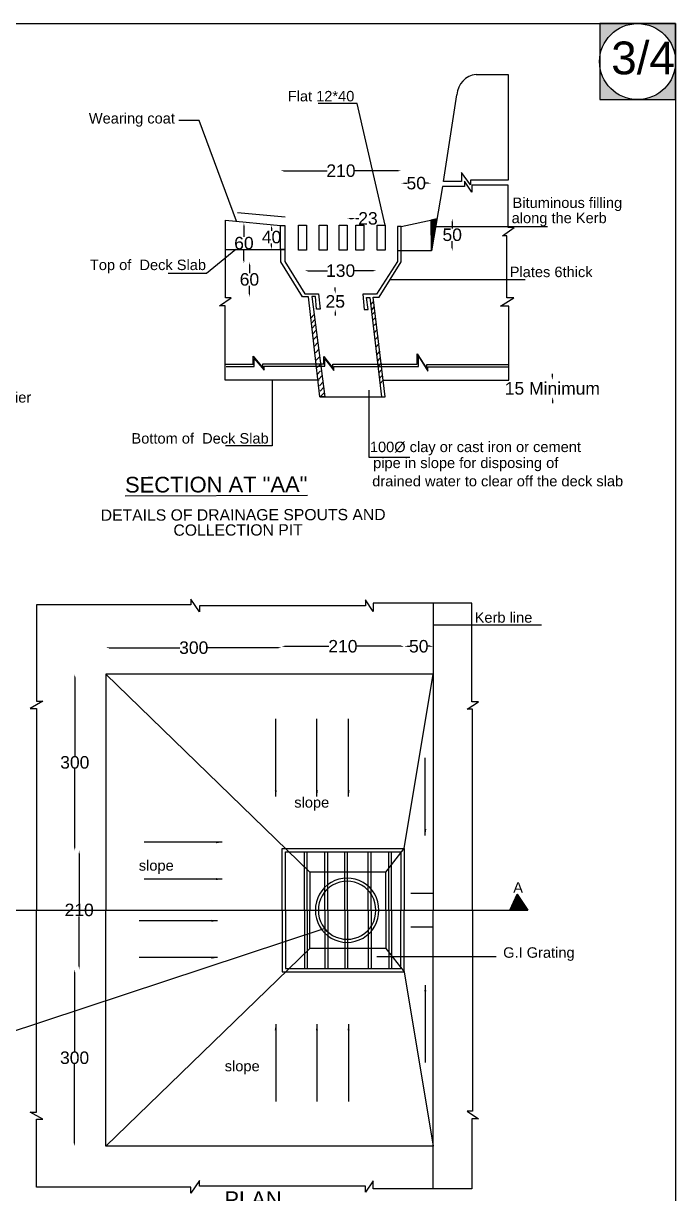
# Model space of a CAD drawing. Header units: inches. Extents: x 510436 to 523036, y -169664 to -155625.
# Drawn here: x 517823 to 523036, y -164980 to -155625 of the extents above; entities that cross this region are included whole.
import ezdxf

# ---------------------------------------------------------------- set-up
doc = ezdxf.new("R2010")
doc.units = ezdxf.units.IN
doc.header["$MEASUREMENT"] = 0
for name, color, linetype in [('DIMENSION', 7, 'Continuous'), ('DRAWING', 7, 'Continuous'), ('TEXT', 7, 'Continuous')]:
    doc.layers.add(name, color=color, linetype=linetype)
doc.styles.get("Standard").update_dxf_attribs({"font": 'arial.ttf'})
doc.dimstyles.new('ST100', dxfattribs={"dimtxt": 100, "dimasz": 25, "dimexe": 0, "dimexo": 300, "dimgap": 0.09, "dimtad": 0, "dimtih": 1, "dimtoh": 1, "dimdec": 0, "dimzin": 0, "dimdsep": 46, "dimtxsty": 'Standard', "dimcen": 0, "dimse1": 1, "dimse2": 1, "dimadec": 0, "dimazin": 0, "dimtfac": 1, "dimtdec": 0, "dimtofl": 0, "dimtmove": 0, "dimatfit": 3, "dimfxl": 2000, "dimtolj": 1, "dimtzin": 0, "dimarcsym": 0})
pattern_1 = [(45, (0, 0), (-0.088388347648, 0.088388347648), [])]

# ---------------------------------------------------------------- blocks, each defined once
blk = doc.blocks.new('*D55')
at = {"layer": 'Defpoints', "color": 0, "ltscale": 0.4, "transparency": 16777216}
for p in [(519879.5, -157532.5), (519629.5, -157812), (520054.5, -157812)]:
    blk.add_point(p, dxfattribs=at)
at = {"layer": 'DIMENSION', "color": 0, "lineweight": -2, "ltscale": 0.4, "transparency": 16777216}
for p, q in [((519629.5, -157557.5), (519629.5, -157621.1)), ((519629.5, -157787), (519629.5, -157723.4))]:
    blk.add_line(p, q, dxfattribs=at)
at = {"layer": 'DIMENSION', "color": 0, "ltscale": 0.4, "transparency": 16777216}
for points in [[(519625.3, -157557.5), (519633.7, -157557.5), (519629.5, -157532.5)], [(519625.3, -157787), (519633.7, -157787), (519629.5, -157812)]]:
    blk.add_solid(points, dxfattribs=at)
at = {"layer": 'DIMENSION', "color": 0, "ltscale": 0.4, "transparency": 16777216, "insert": (519629.5, -157672.2), "char_height": 100, "attachment_point": 5}
blk.add_mtext('\\A1;60', dxfattribs=at)
blk = doc.blocks.new('*D56')
at = {"layer": 'Defpoints', "color": 0, "ltscale": 0.4, "transparency": 16777216}
for p in [(520646, -157602), (520071, -157786.5), (520646, -157790)]:
    blk.add_point(p, dxfattribs=at)
at = {"layer": 'DIMENSION', "color": 0, "lineweight": -2, "ltscale": 0.4, "transparency": 16777216}
for p, q in [((520096, -157602), (520252.8, -157602)), ((520621, -157602), (520464.2, -157602))]:
    blk.add_line(p, q, dxfattribs=at)
at = {"layer": 'DIMENSION', "color": 0, "ltscale": 0.4, "transparency": 16777216}
for points in [[(520096, -157597.8), (520096, -157606.2), (520071, -157602)], [(520621, -157597.8), (520621, -157606.2), (520646, -157602)]]:
    blk.add_solid(points, dxfattribs=at)
at = {"layer": 'DIMENSION', "color": 0, "ltscale": 0.4, "transparency": 16777216, "insert": (520358.5, -157602), "char_height": 100, "attachment_point": 5}
blk.add_mtext('\\A1;130', dxfattribs=at)
blk = doc.blocks.new('*D57')
at = {"layer": 'Defpoints', "color": 0, "ltscale": 0.4, "transparency": 16777216}
for p in [(520182.5, -157786.5), (520195, -157910), (520315.5, -157910)]:
    blk.add_point(p, dxfattribs=at)
at = {"layer": 'DIMENSION', "color": 0, "lineweight": -2, "ltscale": 0.4, "transparency": 16777216}
for p, q in [((520315.5, -157761.5), (520315.5, -157736.5)), ((520315.5, -157935), (520315.5, -157960))]:
    blk.add_line(p, q, dxfattribs=at)
at = {"layer": 'DIMENSION', "color": 0, "ltscale": 0.4, "transparency": 16777216}
for points in [[(520311.3, -157761.5), (520319.7, -157761.5), (520315.5, -157786.5)], [(520311.3, -157935), (520319.7, -157935), (520315.5, -157910)]]:
    blk.add_solid(points, dxfattribs=at)
at = {"layer": 'DIMENSION', "color": 0, "ltscale": 0.4, "transparency": 16777216, "insert": (520315.5, -157848.2), "char_height": 100, "attachment_point": 5}
blk.add_mtext('\\A1;25', dxfattribs=at)
blk = doc.blocks.new('*D58')
at = {"layer": 'Defpoints', "color": 0, "ltscale": 0.4, "transparency": 16777216}
for p in [(520410.5, -157239), (520479.5, -157184.5), (520479.5, -157239)]:
    blk.add_point(p, dxfattribs=at)
at = {"layer": 'DIMENSION', "color": 0, "lineweight": -2, "ltscale": 0.4, "transparency": 16777216}
for p, q in [((520435.5, -157184.5), (520454.5, -157184.5)), ((520479.5, -157184.5), (520504.5, -157184.5))]:
    blk.add_line(p, q, dxfattribs=at)
at = {"layer": 'DIMENSION', "color": 0, "ltscale": 0.4, "transparency": 16777216}
for points in [[(520435.5, -157180.3), (520435.5, -157188.7), (520410.5, -157184.5)], [(520454.5, -157180.3), (520454.5, -157188.7), (520479.5, -157184.5)]]:
    blk.add_solid(points, dxfattribs=at)
at = {"layer": 'DIMENSION', "color": 0, "ltscale": 0.4, "transparency": 16777216, "insert": (520577.1, -157184.5), "char_height": 100, "attachment_point": 5}
blk.add_mtext('\\A1;23', dxfattribs=at)
blk = doc.blocks.new('*D59')
at = {"layer": 'Defpoints', "color": 0, "ltscale": 0.4, "transparency": 16777216}
for p in [(519879, -156803), (519879, -157239.5), (520843, -157248)]:
    blk.add_point(p, dxfattribs=at)
at = {"layer": 'DIMENSION', "color": 0, "lineweight": -2, "ltscale": 0.4, "transparency": 16777216}
for p, q in [((519904, -156803), (520249.8, -156803)), ((520818, -156803), (520472.2, -156803))]:
    blk.add_line(p, q, dxfattribs=at)
at = {"layer": 'DIMENSION', "color": 0, "ltscale": 0.4, "transparency": 16777216}
for points in [[(519904, -156798.8), (519904, -156807.2), (519879, -156803)], [(520818, -156798.8), (520818, -156807.2), (520843, -156803)]]:
    blk.add_solid(points, dxfattribs=at)
at = {"layer": 'DIMENSION', "color": 0, "ltscale": 0.4, "transparency": 16777216, "insert": (520361, -156803), "char_height": 100, "attachment_point": 5}
blk.add_mtext('\\A1;210', dxfattribs=at)
blk = doc.blocks.new('*D60')
at = {"layer": 'Defpoints', "color": 0, "ltscale": 0.4, "transparency": 16777216}
for p in [(521082.8, -156902.5), (520843, -157248), (521082.8, -157196.5)]:
    blk.add_point(p, dxfattribs=at)
at = {"layer": 'DIMENSION', "color": 0, "lineweight": -2, "ltscale": 0.4, "transparency": 16777216}
for p, q in [((520868, -156902.5), (520891.4, -156902.5)), ((521057.8, -156902.5), (521034.5, -156902.5))]:
    blk.add_line(p, q, dxfattribs=at)
at = {"layer": 'DIMENSION', "color": 0, "ltscale": 0.4, "transparency": 16777216}
for points in [[(520868, -156898.3), (520868, -156906.7), (520843, -156902.5)], [(521057.8, -156898.3), (521057.8, -156906.7), (521082.8, -156902.5)]]:
    blk.add_solid(points, dxfattribs=at)
at = {"layer": 'DIMENSION', "color": 0, "ltscale": 0.4, "transparency": 16777216, "insert": (520962.9, -156902.5), "char_height": 100, "attachment_point": 5}
blk.add_mtext('\\A1;50', dxfattribs=at)
blk = doc.blocks.new('*D61')
at = {"layer": 'Defpoints', "color": 0, "ltscale": 0.4, "transparency": 16777216}
for p in [(521129.4, -157186.5), (521085, -157444), (521250.5, -157444)]:
    blk.add_point(p, dxfattribs=at)
at = {"layer": 'DIMENSION', "color": 0, "lineweight": -2, "ltscale": 0.4, "transparency": 16777216}
for p, q in [((521250.5, -157211.5), (521250.5, -157264.1)), ((521250.5, -157419), (521250.5, -157366.4))]:
    blk.add_line(p, q, dxfattribs=at)
at = {"layer": 'DIMENSION', "color": 0, "ltscale": 0.4, "transparency": 16777216}
for points in [[(521246.3, -157211.5), (521254.7, -157211.5), (521250.5, -157186.5)], [(521246.3, -157419), (521254.7, -157419), (521250.5, -157444)]]:
    blk.add_solid(points, dxfattribs=at)
at = {"layer": 'DIMENSION', "color": 0, "ltscale": 0.4, "transparency": 16777216, "insert": (521250.5, -157315.3), "char_height": 100, "attachment_point": 5}
blk.add_mtext('\\A1;50', dxfattribs=at)
blk = doc.blocks.new('*D62')
at = {"layer": 'Defpoints', "color": 0, "ltscale": 0.4, "transparency": 16777216}
for p in [(520714, -158477), (522051, -158477), (520714, -158610)]:
    blk.add_point(p, dxfattribs=at)
at = {"layer": 'DIMENSION', "color": 0, "lineweight": -2, "ltscale": 0.4, "transparency": 16777216}
for p, q in [((522051, -158452), (522051, -158427)), ((522051, -158635), (522051, -158660))]:
    blk.add_line(p, q, dxfattribs=at)
at = {"layer": 'DIMENSION', "color": 0, "ltscale": 0.4, "transparency": 16777216}
for points in [[(522046.8, -158452), (522055.2, -158452), (522051, -158477)], [(522046.8, -158635), (522055.2, -158635), (522051, -158610)]]:
    blk.add_solid(points, dxfattribs=at)
at = {"layer": 'DIMENSION', "color": 0, "ltscale": 0.4, "transparency": 16777216, "insert": (522051, -158543.5), "char_height": 100, "attachment_point": 5}
blk.add_mtext('\\A1;15 Minimum', dxfattribs=at)
blk = doc.blocks.new('*D63')
at = {"layer": 'Defpoints', "color": 0, "ltscale": 0.4, "transparency": 16777216}
for p in [(519585.5, -157219.2), (519658, -157219.2), (519631.6, -157545)]:
    blk.add_point(p, dxfattribs=at)
at = {"layer": 'DIMENSION', "color": 0, "lineweight": -2, "ltscale": 0.4, "transparency": 16777216}
for p, q in [((519585.5, -157244.2), (519585.5, -157331)), ((519585.5, -157520), (519585.5, -157433.3))]:
    blk.add_line(p, q, dxfattribs=at)
at = {"layer": 'DIMENSION', "color": 0, "ltscale": 0.4, "transparency": 16777216}
for points in [[(519581.3, -157244.2), (519589.7, -157244.2), (519585.5, -157219.2)], [(519581.3, -157520), (519589.7, -157520), (519585.5, -157545)]]:
    blk.add_solid(points, dxfattribs=at)
at = {"layer": 'DIMENSION', "color": 0, "ltscale": 0.4, "transparency": 16777216, "insert": (519585.5, -157382.1), "char_height": 100, "attachment_point": 5}
blk.add_mtext('\\A1;60', dxfattribs=at)
blk = doc.blocks.new('*D64')
at = {"layer": 'Defpoints', "color": 0, "ltscale": 0.4, "transparency": 16777216}
for p in [(519806, -157235.7), (519837.6, -157235.7), (519756, -157432)]:
    blk.add_point(p, dxfattribs=at)
at = {"layer": 'DIMENSION', "color": 0, "lineweight": -2, "ltscale": 0.4, "transparency": 16777216}
for p, q in [((519806, -157260.7), (519806, -157282.7)), ((519806, -157407), (519806, -157385))]:
    blk.add_line(p, q, dxfattribs=at)
at = {"layer": 'DIMENSION', "color": 0, "ltscale": 0.4, "transparency": 16777216}
for points in [[(519801.8, -157260.7), (519810.2, -157260.7), (519806, -157235.7)], [(519801.8, -157407), (519810.2, -157407), (519806, -157432)]]:
    blk.add_solid(points, dxfattribs=at)
at = {"layer": 'DIMENSION', "color": 0, "ltscale": 0.4, "transparency": 16777216, "insert": (519806, -157333.9), "char_height": 100, "attachment_point": 5}
blk.add_mtext('\\A1;40', dxfattribs=at)
blk = doc.blocks.new('*D65')
at = {"layer": 'Defpoints', "color": 0, "ltscale": 0.4, "transparency": 16777216}
for p in [(519886, -160616), (518482.5, -160828.5), (519886, -160828.5)]:
    blk.add_point(p, dxfattribs=at)
at = {"layer": 'DIMENSION', "color": 0, "lineweight": -2, "ltscale": 0.4, "transparency": 16777216}
for p, q in [((518507.5, -160616), (519073.9, -160616)), ((519861, -160616), (519294.6, -160616))]:
    blk.add_line(p, q, dxfattribs=at)
at = {"layer": 'DIMENSION', "color": 0, "ltscale": 0.4, "transparency": 16777216}
for points in [[(518507.5, -160611.8), (518507.5, -160620.2), (518482.5, -160616)], [(519861, -160611.8), (519861, -160620.2), (519886, -160616)]]:
    blk.add_solid(points, dxfattribs=at)
at = {"layer": 'DIMENSION', "color": 0, "ltscale": 0.4, "transparency": 16777216, "insert": (519184.2, -160616), "char_height": 100, "attachment_point": 5}
blk.add_mtext('\\A1;300', dxfattribs=at)
blk = doc.blocks.new('*D66')
at = {"layer": 'Defpoints', "color": 0, "ltscale": 0.4, "transparency": 16777216}
for p in [(519886, -160616), (520867, -160605), (520867, -160605)]:
    blk.add_point(p, dxfattribs=at)
at = {"layer": 'DIMENSION', "color": 0, "lineweight": -2, "ltscale": 0.4, "transparency": 16777216}
for p, q in [((519911, -160605), (520265.3, -160605)), ((520842, -160605), (520487.7, -160605))]:
    blk.add_line(p, q, dxfattribs=at)
at = {"layer": 'DIMENSION', "color": 0, "ltscale": 0.4, "transparency": 16777216}
for points in [[(519911, -160600.8), (519911, -160609.2), (519886, -160605)], [(520842, -160600.8), (520842, -160609.2), (520867, -160605)]]:
    blk.add_solid(points, dxfattribs=at)
at = {"layer": 'DIMENSION', "color": 0, "ltscale": 0.4, "transparency": 16777216, "insert": (520376.5, -160605), "char_height": 100, "attachment_point": 5}
blk.add_mtext('\\A1;210', dxfattribs=at)
blk = doc.blocks.new('*D67')
at = {"layer": 'Defpoints', "color": 0, "ltscale": 0.4, "transparency": 16777216}
for p in [(520867, -160605), (521099, -160605), (521099, -160605)]:
    blk.add_point(p, dxfattribs=at)
at = {"layer": 'DIMENSION', "color": 0, "lineweight": -2, "ltscale": 0.4, "transparency": 16777216}
for p, q in [((520892, -160605), (520911.5, -160605)), ((521074, -160605), (521054.5, -160605))]:
    blk.add_line(p, q, dxfattribs=at)
at = {"layer": 'DIMENSION', "color": 0, "ltscale": 0.4, "transparency": 16777216}
for points in [[(520892, -160600.8), (520892, -160609.2), (520867, -160605)], [(521074, -160600.8), (521074, -160609.2), (521099, -160605)]]:
    blk.add_solid(points, dxfattribs=at)
at = {"layer": 'DIMENSION', "color": 0, "ltscale": 0.4, "transparency": 16777216, "insert": (520983, -160605), "char_height": 100, "attachment_point": 5}
blk.add_mtext('\\A1;50', dxfattribs=at)
blk = doc.blocks.new('*D68')
at = {"layer": 'Defpoints', "color": 0, "ltscale": 0.4, "transparency": 16777216}
for p in [(518482.5, -160828.5), (518233.5, -162238), (518482.5, -162238)]:
    blk.add_point(p, dxfattribs=at)
at = {"layer": 'DIMENSION', "color": 0, "lineweight": -2, "ltscale": 0.4, "transparency": 16777216}
for p, q in [((518233.5, -160853.5), (518233.5, -161482.1)), ((518233.5, -162213), (518233.5, -161584.4))]:
    blk.add_line(p, q, dxfattribs=at)
at = {"layer": 'DIMENSION', "color": 0, "ltscale": 0.4, "transparency": 16777216}
for points in [[(518229.3, -160853.5), (518237.7, -160853.5), (518233.5, -160828.5)], [(518229.3, -162213), (518237.7, -162213), (518233.5, -162238)]]:
    blk.add_solid(points, dxfattribs=at)
at = {"layer": 'DIMENSION', "color": 0, "ltscale": 0.4, "transparency": 16777216, "insert": (518233.5, -161533.2), "char_height": 100, "attachment_point": 5}
blk.add_mtext('\\A1;300', dxfattribs=at)
blk = doc.blocks.new('*D69')
at = {"layer": 'Defpoints', "color": 0, "ltscale": 0.4, "transparency": 16777216}
for p in [(518233.5, -162238), (518212.5, -163188), (518268.5, -163188)]:
    blk.add_point(p, dxfattribs=at)
at = {"layer": 'DIMENSION', "color": 0, "lineweight": -2, "ltscale": 0.4, "transparency": 16777216}
for p, q in [((518268.5, -162263), (518268.5, -162661.9)), ((518268.5, -163163), (518268.5, -162764.1))]:
    blk.add_line(p, q, dxfattribs=at)
at = {"layer": 'DIMENSION', "color": 0, "ltscale": 0.4, "transparency": 16777216}
for points in [[(518264.3, -162263), (518272.7, -162263), (518268.5, -162238)], [(518264.3, -163163), (518272.7, -163163), (518268.5, -163188)]]:
    blk.add_solid(points, dxfattribs=at)
at = {"layer": 'DIMENSION', "color": 0, "ltscale": 0.4, "transparency": 16777216, "insert": (518268.5, -162713), "char_height": 100, "attachment_point": 5}
blk.add_mtext('\\A1;210', dxfattribs=at)
blk = doc.blocks.new('*D70')
at = {"layer": 'Defpoints', "color": 0, "ltscale": 0.4, "transparency": 16777216}
for p in [(518268.5, -163188), (518232, -164601.5), (518482.5, -164601.5)]:
    blk.add_point(p, dxfattribs=at)
at = {"layer": 'DIMENSION', "color": 0, "lineweight": -2, "ltscale": 0.4, "transparency": 16777216}
for p, q in [((518232, -163213), (518232, -163843.6)), ((518232, -164576.5), (518232, -163945.9))]:
    blk.add_line(p, q, dxfattribs=at)
at = {"layer": 'DIMENSION', "color": 0, "ltscale": 0.4, "transparency": 16777216}
for points in [[(518227.8, -163213), (518236.2, -163213), (518232, -163188)], [(518227.8, -164576.5), (518236.2, -164576.5), (518232, -164601.5)]]:
    blk.add_solid(points, dxfattribs=at)
at = {"layer": 'DIMENSION', "color": 0, "ltscale": 0.4, "transparency": 16777216, "insert": (518232, -163894.7), "char_height": 100, "attachment_point": 5}
blk.add_mtext('\\A1;300', dxfattribs=at)

msp = doc.modelspace()

# ---------------------------------------------------------------- hatches: boundary and pattern name
at = {"layer": 'DRAWING', "ltscale": 0.4}
h = msp.add_hatch(dxfattribs=at)
h.set_pattern_fill('ANSI31', color=256, style=0)
h.set_pattern_definition(pattern_1)
h.paths.add_polyline_path([(521128.5, -157186.8), (521082.8, -157196.5), (521085, -157444)])
h = msp.add_hatch(dxfattribs=at)
h.set_pattern_fill('ANSI31', color=256, style=0)
h.set_pattern_definition(pattern_1)
h.paths.add_polyline_path([(521770.5, -162586), (521711, -162715), (521855, -162715)])
at = {"layer": 'TEXT', "ltscale": 0.4}
h = msp.add_hatch(dxfattribs=at)
h.set_pattern_fill('AR-SAND', color=256, scale=0.524347, style=0)
h.set_pattern_definition([(37.5, (338400.89796, -73382.6597), (-0.0330303727, 1.010324089), [0, -0.797007303, 0, -0.8913897468, 0, -0.8520637285]), (7.5, (338400.898, -73382.6597), (0.9279769466, 1.4797835685), [0, -0.429964466, 0, -0.7183552665, 0, -0.2752821277]), (327.5, (338400.253, -73382.6597), (1.632890662, 0.0029673072), [0, -0.262173455, 0, -0.9438244377, 0, -1.232215238]), (317.5, (338400.253, -73382.6597), (1.576253196, 0.46020647), [0, -0.1310867275, 0, -0.6187293536, 0, -0.7078683283])])
h.paths.add_polyline_path([(522429.6, -155625), (522429.6, -155900.8, -0.952053), (523036, -155930.6), (523036, -155625)])
h.paths.add_polyline_path([(522718, -156234.2, -0.372509), (522429.6, -155960.4), (522429.6, -156234.2)])
h.paths.add_polyline_path([(522746.1, -156234.2), (523036, -156234.2), (523036, -155930.6, -0.400738)])

# ---------------------------------------------------------------- linework, layer by layer
at = {"layer": 'DRAWING', "ltscale": 0.4}
for p, q in [((521099, -160828.5), (518482.5, -160828.5)), ((519892, -162715), (519892, -162221.5)), ((519892, -162221.5), (520866.5, -162221.5)), ((519919, -162715), (519919, -162248.5)), ((519919, -162248.5), (520839.5, -162248.5)), ((520839.5, -162248.5), (520839.5, -162715)), ((520866.5, -162221.5), (520866.5, -162715)), ((520720, -162410), (520112.5, -162410)), ((520112.5, -162410), (520112.5, -162715)), ((520720, -162715), (520720, -162410)), ((517928, -164329), (517928, -162715)), ((519892, -162715), (519892, -163208.5)), ((519919, -162715), (519919, -163181.5)), ((520112.5, -163020), (520112.5, -162715)), ((520720, -162715), (520720, -163020)), ((520839.5, -163181.5), (520839.5, -162715)), ((520866.5, -163208.5), (520866.5, -162715)), ((521412.5, -162715), (521412.5, -164322)), ((520720, -163020), (520112.5, -163020)), ((519892, -163208.5), (520866.5, -163208.5)), ((519919, -163181.5), (520839.5, -163181.5)), ((517977.5, -164385.5), (517876, -164329)), ((517876, -164329), (517928, -164329)), ((521412.5, -164322), (521369.5, -164322)), ((521369.5, -164322), (521461, -164381.5)), ((517928.5, -164929.5), (517928.5, -164385.5)), ((517928.5, -164385.5), (517977.5, -164385.5)), ((521461, -164381.5), (521408, -164381.5)), ((521408, -164381.5), (521408, -164942.5)), ((521099, -164601.5), (518482.5, -164601.5)), ((519161, -164929.5), (517928.5, -164929.5)), ((519230.5, -164875), (519161, -164976)), ((519161, -164976), (519161, -164929.5)), ((519230.5, -164922), (519230.5, -164875)), ((520556.5, -164922), (519230.5, -164922)), ((520618, -164877), (520556.5, -164969.5)), ((520556.5, -164969.5), (520556.5, -164922)), ((520618, -164942.5), (520618, -164877)), ((521408, -164942.5), (520618, -164942.5))]:
    msp.add_line(p, q, dxfattribs=at)
for points in [[(510436, -155625), (523036, -155625), (523036, -169664.5), (510436, -169664.5)], [(519912.5, -157432), (519879, -157432), (519879, -157239.5), (519912.5, -157239.5)], [(520085.5, -157438), (520021.5, -157438), (520021.5, -157239), (520085.5, -157239)], [(520252, -157438), (520188, -157438), (520188, -157239), (520252, -157239)], [(520410.5, -157438), (520346.5, -157438), (520346.5, -157239), (520410.5, -157239)], [(520543.5, -157438), (520479.5, -157438), (520479.5, -157239), (520543.5, -157239)], [(520714, -157438), (520650, -157438), (520650, -157239), (520714, -157239)], [(521855, -162715), (521711, -162715), (521770.5, -162586), (521770.5, -162586)]]:
    msp.add_lwpolyline(points, close=True, dxfattribs=at)
for points in [[(521441.5, -156032.5), (521698, -156032.5), (521698, -156879.5)], [(521698, -156879.5), (521396.5, -156879.5), (521396.5, -156916), (521325.5, -156818), (521325.5, -156889), (521179.5, -156889), (521288.5, -156195.5)], [(520699.5, -158477), (521704, -158477), (521704, -157885), (521635.5, -157885), (521742, -157818.5), (521687, -157818.5), (521687, -157323), (521652.5, -157323), (521745.5, -157255.5), (521698, -157255.5), (521698, -156917), (521408.5, -156917), (521408.5, -156975.5), (521347.5, -156885), (521347.5, -156929.5), (521172, -156929.5), (521085, -157444), (520813.5, -157444)], [(519437, -157432), (519437, -157199), (519879, -157239.5)], [(520714, -158610), (520617.5, -157813.5), (520667, -157813.5), (520843, -157531.5), (520843, -157248), (520813.5, -157248), (520813.5, -157529.5), (520646, -157790), (520536.5, -157790), (520547, -157913.5), (520577.5, -157913.5), (520566, -157815), (520592.5, -157815), (520685.5, -158610)], [(520843, -157248), (521128.5, -157186.8)], [(521085, -157444), (521082.8, -157196.5)], [(520186.5, -158477), (519435.5, -158477), (519435.5, -157882.5), (519389, -157882.5), (519483.5, -157820), (519437, -157820), (519437, -157432), (519912.5, -157432), (519912.5, -157529.5), (520071, -157786.5), (520182.5, -157786.5), (520195, -157910), (520165, -157910), (520158.5, -157809.5), (520129.5, -157809.5), (520233, -158610), (520193, -158610), (520101, -157812), (520054.5, -157812), (519879.5, -157532.5), (519879.5, -157432)], [(520621.8, -157848.8), (520599.3, -157873.1)], [(520627, -157889.5), (520604.1, -157914.3)], [(520147.9, -157951.5), (520120.5, -157981.1)], [(520153.1, -157992.2), (520125.8, -158021.8)], [(520632.2, -157929.8), (520608.9, -157955)], [(520638.1, -157974.9), (520614.2, -158000.6)], [(520158.3, -158032.5), (520131, -158062.1)], [(520164.2, -158077.6), (520136.8, -158107.1)], [(520643.9, -158020.2), (520619.6, -158046.5)], [(520650.6, -158072.1), (520625.7, -158099)], [(520170, -158122.9), (520142.7, -158152.5)], [(520176.7, -158174.8), (520149.4, -158204.4)], [(520657.8, -158127.5), (520632.3, -158155)], [(520665.2, -158184.3), (520639, -158212.5)], [(519435.5, -158349), (519658.5, -158349), (519658.5, -158285.5), (519737.5, -158377.5), (519737.5, -158347), (520223, -158347), (520223, -158288.5), (520295.5, -158381.5), (520295.5, -158349), (520971.5, -158349), (520971.5, -158266.5), (521046.5, -158386), (521046.5, -158352.5), (521695, -158352.5)], [(519444, -158368), (519667, -158368), (519667, -158304.5), (519746, -158396.5), (519746, -158366), (520231.5, -158366), (520231.5, -158307.5), (520304, -158400.5), (520304, -158368), (520980, -158368), (520980, -158285.5), (521055, -158405), (521055, -158371.5), (521703.5, -158371.5)], [(520183.9, -158230.2), (520156.5, -158259.7)], [(520191.2, -158287), (520163.9, -158316.6)], [(520672.9, -158243.9), (520645.5, -158273.4)], [(520198.9, -158346.6), (520171.6, -158376.1)], [(520672.4, -158300.8), (520651.9, -158322.9)], [(520685, -158338), (520657.7, -158367.5)], [(520198.5, -158403.5), (520171.1, -158433)], [(520211.1, -158440.7), (520183.7, -158470.3)], [(520687.7, -158393.2), (520664.3, -158418.6)], [(520692.9, -158436.2), (520669.8, -158461.2)], [(520698.1, -158478.5), (520675.2, -158503.2)], [(520217.7, -158491.8), (520190.3, -158521.3)], [(520223.2, -158534.4), (520195.9, -158563.9)], [(520193, -158610), (520714, -158610)], [(520228.7, -158576.4), (520201.3, -158605.9)], [(521412.5, -162715), (521412.5, -161108), (521369.5, -161108), (521461, -161048.5), (521408, -161048.5), (521408, -160261), (520618, -160261), (520618, -160326.5), (520556.5, -160234), (520556.5, -160281.5), (519230.5, -160281.5), (519230.5, -160328.5), (519161, -160227.5), (519161, -160274), (517928.5, -160274), (517928.5, -161044.5), (517977.5, -161044.5), (517876, -161101), (517928, -161101), (517928, -162715)], [(521099, -160261), (521099, -162715)], [(518482.5, -160828.5), (518482.5, -162715)], [(520112.5, -162410), (518482.5, -160828.5)], [(520720, -162410), (520866.5, -162221.5), (521099, -160828.5)], [(520068.5, -162715), (520068.5, -162248.5)], [(520092, -162715), (520092, -162248.5)], [(520231.5, -162715), (520231.5, -162248.5)], [(520255, -162715), (520255, -162248.5)], [(520391, -162715), (520391, -162248.5)], [(520414.5, -162715), (520414.5, -162248.5)], [(520578.5, -162715), (520578.5, -162248.5)], [(520602, -162715), (520602, -162248.5)], [(520742.5, -162715), (520742.5, -162248.5)], [(520766, -162715), (520766, -162248.5)], [(521099, -162580), (520918.5, -162580)], [(517514, -162715), (521855, -162715)], [(518482.5, -164601.5), (518482.5, -162715)], [(520068.5, -162715), (520068.5, -163181.5)], [(520092, -162715), (520092, -163181.5)], [(520231.5, -162715), (520231.5, -163181.5)], [(520255, -162715), (520255, -163181.5)], [(520391, -162715), (520391, -163181.5)], [(520414.5, -162715), (520414.5, -163181.5)], [(520578.5, -162715), (520578.5, -163181.5)], [(520602, -162715), (520602, -163181.5)], [(520742.5, -162715), (520742.5, -163181.5)], [(520766, -162715), (520766, -163181.5)], [(521099, -164942.5), (521099, -162715)], [(521099, -162850), (520918.5, -162850)], [(520112.5, -163020), (518482.5, -164601.5)], [(520720, -163020), (520866.5, -163208.5), (521099, -164601.5)]]:
    msp.add_lwpolyline(points, dxfattribs=at)
for centre, radius, start, end in [((521460.7, -156203.9), 172.4, 96.40229, 177.22281), ((520410.2, -162712.1), 253.8, 359.26561, 180.73439), ((520410.2, -162712.1), 229.3, 359.26561, 180.73439), ((520410.2, -162717.9), 253.8, 179.26561, 0.73439), ((520410.2, -162717.9), 229.3, 179.26561, 0.73439)]:
    msp.add_arc(centre, radius, start, end, dxfattribs=at)
at = {"layer": 'TEXT', "ltscale": 0.4}
msp.add_lwpolyline([(523036, -155625), (522429.6, -155625), (522429.6, -156234.2), (523036, -156234.2)], close=True, dxfattribs=at)
msp.add_circle((522732.1, -155930.6), 303.9, dxfattribs=at)

# ---------------------------------------------------------------- texts
at = {"layer": 'TEXT', "color": 7}
for s, height, p in [('Flat 12*40', 83.61, (519935.8, -156248.5)), ('Wearing coat', 83.611, (518345.8, -156425.5)), ('Bituminous filling ', 83.611, (521732.8, -157100.5)), ('along the Kerb', 83.611, (521725.7, -157222.2)), ('Top of  Deck Slab', 83.611, (518354.2, -157597.4)), ('Plates 6thick', 83.611, (521710.2, -157653.5)), ('Pier', 83.61, (517677.6, -158656.2)), ('Bottom of  Deck Slab', 83.611, (518686.5, -158984.4)), ('100Ø clay or cast iron or cement', 83.611, (520592.2, -159052.6)), ('pipe in slope for disposing of ', 83.611, (520618.3, -159180.3)), ('drained water to clear off the deck slab', 83.611, (520610.8, -159326.2)), ('Kerb line', 83.61, (521430, -160416.4)), ('slope', 83.61, (519987.9, -161894.5)), ('slope', 83.61, (518745.1, -162398.9)), ('A', 83.6, (521738.2, -162574.6)), ('G.I Grating', 83.611, (521657.6, -163094.9)), ('slope', 83.61, (519432.1, -164002.4))]:
    msp.add_text(s, height=height, rotation=0.01749, dxfattribs=at).set_placement(p)
at = {"layer": 'TEXT'}
for s, height, p in [('%%USECTION AT "AA"', 125.417, (518635.4, -159375.9)), ('DETAILS OF DRAINAGE SPOUTS AND', 90, (518440.9, -159601.4)), ('COLLECTION PIT', 90, (519021.9, -159721.1)), ('%%UPLAN', 125.42, (519429.6, -165088.3))]:
    msp.add_text(s, height=height, rotation=0.1412, dxfattribs=at).set_placement(p)
at = {"layer": 'TEXT', "insert": (522521.5, -155770), "char_height": 262.17, "width": 495.136, "attachment_point": 1}
msp.add_mtext('3/4', dxfattribs=at)

# ---------------------------------------------------------------- dimensions: what is measured, and where the dimension line sits
at = {"layer": 'DIMENSION', "ltscale": 0.4}
for base, p1, p2, text, picture, middle in [((519879, -156803), (520843, -157248), (519879, -157239.5), '210', '*D59', (520361, -156803)), ((521082.8, -156902.5), (520843, -157248), (521082.8, -157196.5), '50', '*D60', (520962.9, -156902.5)), ((520479.5, -157184.5), (520410.5, -157239), (520479.5, -157239), '23', '*D58', (520577.1, -157184.5)), ((520646, -157602), (520071, -157786.5), (520646, -157790), '130', '*D56', (520358.5, -157602)), ((519886, -160616), (518482.5, -160828.5), (519886, -160828.5), '300', '*D65', (519184.2, -160616)), ((520867, -160605), (519886, -160616), (520867, -160605), '210', '*D66', (520376.5, -160605)), ((521099, -160605), (520867, -160605), (521099, -160605), '50', '*D67', (520983, -160605))]:
    dim = msp.add_linear_dim(base=base, p1=p1, p2=p2, text=text, dimstyle='ST100', dxfattribs=at)
    dim.commit()
    dim.dimension.update_dxf_attribs({"geometry": picture, "text_midpoint": middle})
for base, p1, p2, text, picture, middle in [((519585.5, -157219.2), (519631.6, -157545), (519658, -157219.2), '60', '*D63', (519585.5, -157382.1)), ((519806, -157235.7), (519756, -157432), (519837.6, -157235.7), '40', '*D64', (519806, -157333.9)), ((521250.5, -157444), (521129.4, -157186.5), (521085, -157444), '50', '*D61', (521250.5, -157315.3)), ((519629.5, -157812), (519879.5, -157532.5), (520054.5, -157812), '60', '*D55', (519629.5, -157672.2)), ((520315.5, -157910), (520182.5, -157786.5), (520195, -157910), '25', '*D57', (520315.5, -157848.2)), ((522051, -158477), (520714, -158610), (520714, -158477), '15 Minimum', '*D62', (522051, -158543.5)), ((518233.5, -162238), (518482.5, -160828.5), (518482.5, -162238), '300', '*D68', (518233.5, -161533.2)), ((518268.5, -163188), (518233.5, -162238), (518212.5, -163188), '210', '*D69', (518268.5, -162713)), ((518232, -164601.5), (518268.5, -163188), (518482.5, -164601.5), '300', '*D70', (518232, -163894.7))]:
    dim = msp.add_linear_dim(base=base, p1=p1, p2=p2, angle=90, text=text, dimstyle='ST100', dxfattribs=at)
    dim.commit()
    dim.dimension.update_dxf_attribs({"geometry": picture, "text_midpoint": middle})

# ---------------------------------------------------------------- leaders
for points in [[(520714, -157239), (520490, -156266.5), (520180, -156266.5)], [(519527.2, -157207.3), (519228.5, -156400.5), (519065.5, -156400.5)], [(519916, -157175), (519533.5, -157139)], [(521118.2, -157247.7), (522012.5, -157247.7)], [(519521.5, -157432), (519287, -157623.5), (518979.5, -157623.5)], [(520755, -157672.5), (521834, -157672.5)], [(519811, -158477), (519811, -159002.5), (519437.5, -159002.5)], [(520584, -158558), (520584, -159092), (520912.5, -159092)], [(521099, -160432.5), (521965, -160432.5)], [(520231.5, -162861.5), (517669, -163709.5), (517292.5, -163709.5)], [(520647.5, -163084), (521601, -163084)]]:
    msp.add_leader(points, dimstyle='ST100', override={"dimgap": 0.09, "dimtad": 0}, dxfattribs=at)
at = {"layer": 'DRAWING', "ltscale": 0.4}
for points, override in [([(519840, -161805.5), (519840, -161185.5)], {"dimasz": 50, "dimgap": 0.09, "dimtad": 0}), ([(520169, -161805.5), (520169, -161185.5)], {"dimasz": 50, "dimgap": 0.09, "dimtad": 0}), ([(520422, -161805.5), (520422, -161185.5)], {"dimasz": 50, "dimgap": 0.09, "dimtad": 0}), ([(521035.2, -162116.5), (521035.2, -161496.5)], {"dimasz": 50, "dimgap": 0.09, "dimtad": 0}), ([(519412, -162171.5), (518787, -162171.5)], {"dimasz": 50}), ([(519412, -162466), (518787, -162466)], {"dimasz": 50}), ([(519374, -162799.5), (518749, -162799.5)], {"dimasz": 50}), ([(519374, -163094), (518749, -163094)], {"dimasz": 50}), ([(521035.2, -163313.5), (521035.2, -163933.5)], {"dimasz": 50, "dimgap": 0.09, "dimtad": 0}), ([(519840, -163624.5), (519840, -164244.5)], {"dimasz": 50, "dimgap": 0.09, "dimtad": 0}), ([(520169, -163624.5), (520169, -164244.5)], {"dimasz": 50, "dimgap": 0.09, "dimtad": 0}), ([(520422, -163624.5), (520422, -164244.5)], {"dimasz": 50, "dimgap": 0.09, "dimtad": 0})]:
    msp.add_leader(points, dimstyle='ST100', override=override, dxfattribs=at)

doc.saveas('drawing.dxf')
